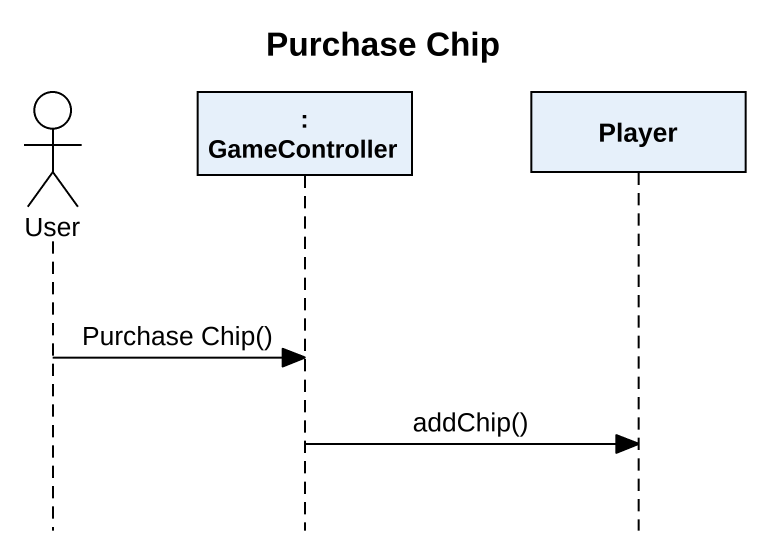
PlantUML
@startuml
title Purchase Chip
hide footbox
actor User
participant ": GameController" as GameController
participant Player

User -> GameController : Purchase Chip()
GameController -> Player : addChip()
@enduml
